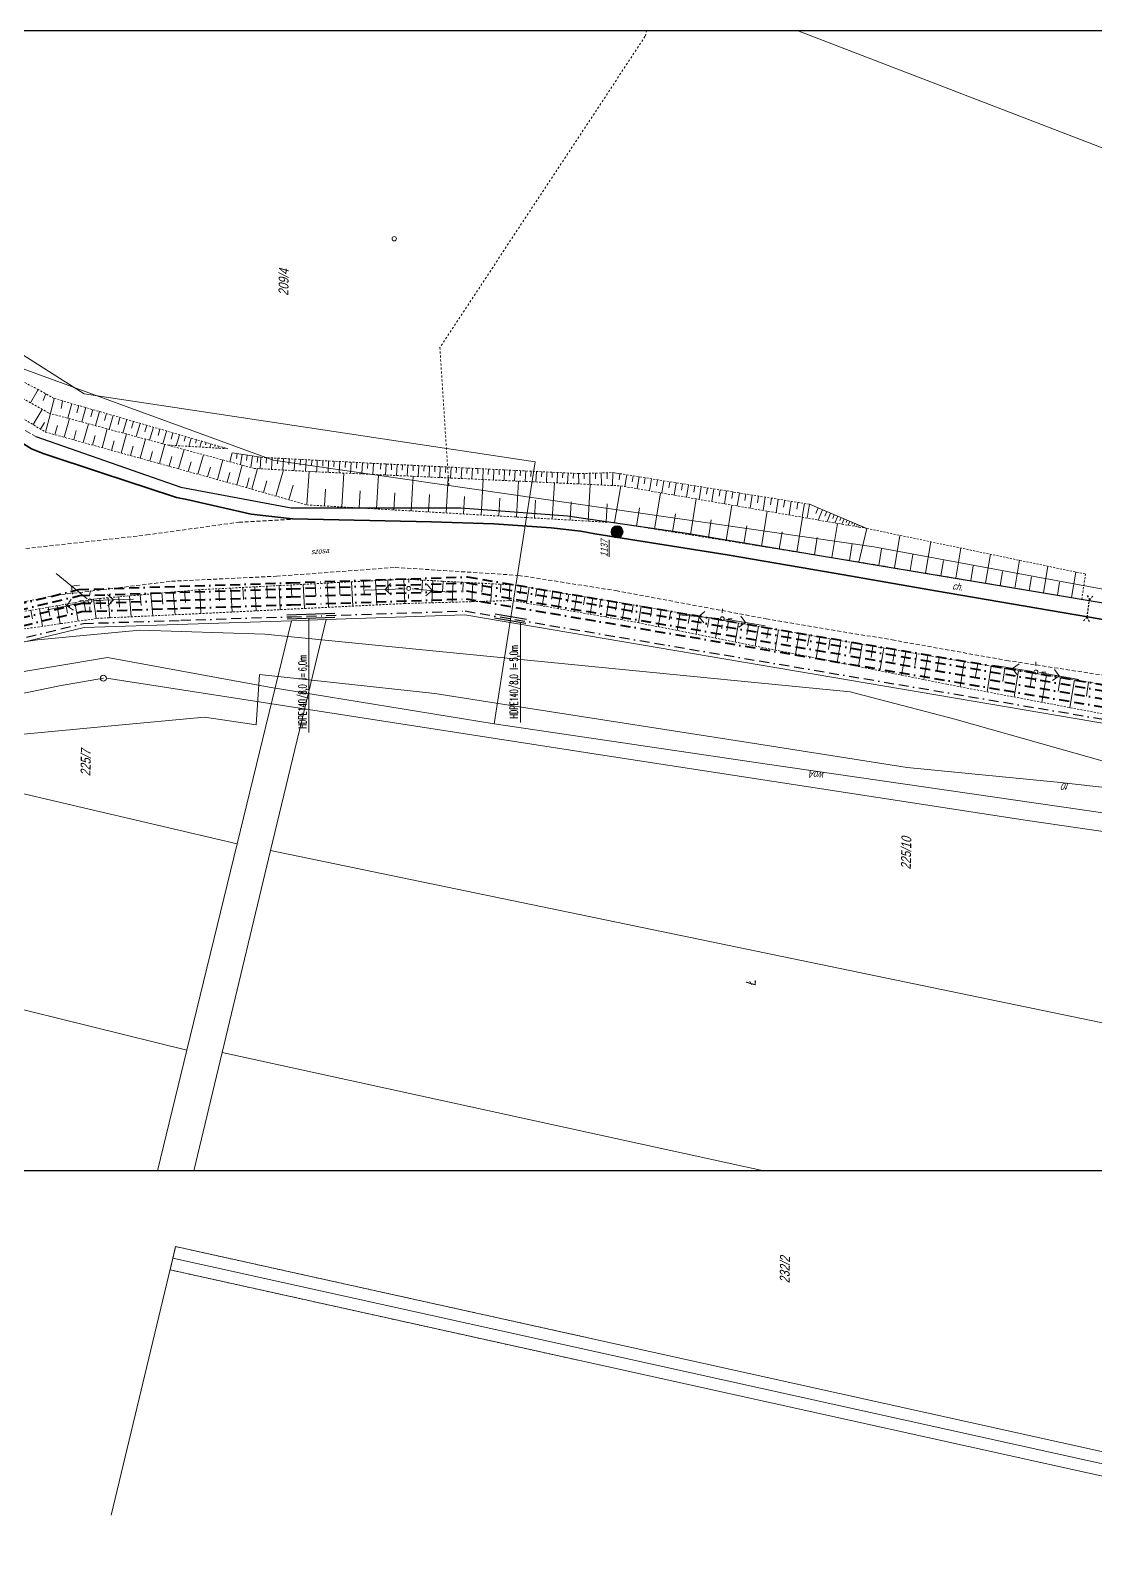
# Model space of a CAD drawing. Header units: millimetres. Extents: x 4848043 to 9699780, y 5827542 to 11659147.
# Drawn here: x 4848184.2 to 4848450.6, y 5829432.4 to 5829812.1 of the extents above; entities that cross this region are included whole.
import ezdxf
from ezdxf.enums import TextEntityAlignment as Align
from ezdxf.lldxf.tags import DXFTag

# ---------------------------------------------------------------- set-up
doc = ezdxf.new("R2010")
doc.units = ezdxf.units.MM
doc.header["$MEASUREMENT"] = 0
for name, pattern in [('0', [0]), ('BORDER', [1.75, 0.5, -0.25, 0.5, -0.25, 0, -0.25]), ('GUZ', [1, 0.5, -0.5]), ('KOC', [2, 1.5, -0.5]), ('KOJ', [0]), ('KOU', [1.5, 1, -0.5]), ('PST', [0.85, 0.5, -0.35]), ('UPW', [0]), ('WSQ', [0.85, 0.5, -0.35])]:
    doc.linetypes.add(name, pattern=pattern)
doc.layers.get('0').update_dxf_attribs({"lineweight": 18})
doc.layers.add('czerwona', color=1, linetype='Continuous')
doc.layers.add('SZOPO_L_0', color=251, linetype='BGS')
for name, color, linetype, lineweight in [('EDZPD_L_0', 251, '0', 18), ('EDZTD_T_0', 7, '0', 25), ('EUZOU_T_0', 251, '0', 18), ('EUZOU_T_2', 7, '0', 18), ('EUZPU_L_4', 251, 'GUZ', 18), ('EUZPU_L_7', 251, '0', 18), ('SDROK_T_1', 251, '0', 18), ('SDRPK_L_0', 7, '0', 35), ('SDRPK_L_1', 7, 'KOU', 18), ('SDRPK_L_2', 251, 'KOC', 18), ('SDRPT_L_0', 7, 'PST', 25), ('SZNPS_T_0', 7, '0', 18), ('TEL kable doziemne proj.', 32, 'BORDER', 30), ('TEL rury', 6, 'Continuous', 30), ('TEL rury opis', 6, 'Continuous', 20), ('TES kable doziemne proj.', 4, 'BORDER', 40), ('UEEPA_T_2', 251, '0', 18), ('UKKPA_T_4', 251, '0', 18), ('UKKPOR_L_0', 36, '0', 18), ('UTTOO_T_0', 7, '0', 18), ('UTTPA_T_2', 34, '0', 18), ('UTTPO_L_0', 34, '0', 18), ('UWWOO_T_0', 251, '0', 18), ('UWWPO_L_0', 162, 'UPW', 18), ('WUKPS_L_1', 251, '0', 18), ('WUKPS_L_2', 251, '0', 18)]:
    doc.layers.add(name, color=color, linetype=linetype, lineweight=lineweight)
doc.layers.add('Kanaliza', color=36, linetype='DASHEDX2', lineweight=18, plot=False)
doc.layers.add('RYS layout', color=7, linetype='Continuous', lineweight=30, plot=False)
doc.styles.add('ROMANS', font='simplex.shx')
doc.styles.get("Standard").update_dxf_attribs({"font": 'txt', "width": 0.8, "oblique": 15})
doc.linetypes.add('BGS', pattern='A,2.5,[133,ltypeshp.shx,S=0.2,R=0,X=0,Y=0],2.5', length=5)
tags = doc.linetypes.add('DASHEDX2', pattern=[38.1, 25.4, -12.7]).pattern_tags.tags
tags[6:7] = [DXFTag(74, 4), DXFTag(75, 0), DXFTag(340, '0'), DXFTag(46, 1.0), DXFTag(50, 0.0), DXFTag(44, 0.0), DXFTag(45, 0.0)]
tags[4:5] = [DXFTag(74, 4), DXFTag(75, 0), DXFTag(340, '0'), DXFTag(46, 1.0), DXFTag(50, 0.0), DXFTag(44, 0.0), DXFTag(45, 0.0)]

# ---------------------------------------------------------------- blocks, each defined once
blk = doc.blocks.new('OSP')
at = {"color": 0}
for radius in [0.75, 0.045]:
    blk.add_circle((0, 0), radius, dxfattribs=at)
blk = doc.blocks.new('SLS')
at = {"color": 0}
blk.add_circle((0, 0), 0.25, dxfattribs=at)
blk.add_circle((0, 0), 0.25, dxfattribs=at)
blk = doc.blocks.new('PNN')
at = {"color": 0}
for p, q in [((0.4395, 0.01539), (5.4395, 0.01539)), ((2.9395, 0.01539), (2.2324, 0.72249)), ((2.9395, 0.01539), (2.2324, -0.69171))]:
    blk.add_line(p, q, dxfattribs=at)
blk = doc.blocks.new('LAT')
at = {"color": 0}
for p, q in [((-1.24191, 0.008155), (-0.74191, 0.008155)), ((0.00809, 0.758155), (0.00809, 1.258155)), ((0.75809, 0.008155), (1.25809, 0.008155)), ((0.00809, -0.741845), (0.00809, -1.241845))]:
    blk.add_line(p, q, dxfattribs=at)
blk = doc.blocks.new('UKK')
at = {"color": 0}
blk.add_circle((0, 0), 0.375, dxfattribs=at)
blk = doc.blocks.new('OB')
at = {"style": 'ROMANS', "width": 0.6}
blk.add_text('l=', height=2, dxfattribs=at).set_placement((9.86, 0.18))
for tag, p in [('OB_TYP', (8.68, 0.18)), ('OB_SW', (11.54, -2.76))]:
    blk.add_attdef(tag, text='', height=2, dxfattribs=at).set_placement(p, align=Align.RIGHT)
blk.add_attdef('OB_DL', (11.91, 0.18), '', height=2, dxfattribs=at)

msp = doc.modelspace()

# ---------------------------------------------------------------- linework, layer by layer
at = {"layer": 'czerwona', "linetype": 'ByBlock', "const_width": 1.41}
msp.add_lwpolyline([(4848330.92, 5829686.01, 1), (4848330.94, 5829687.6, 1)], format="xyb", close=True, dxfattribs=at)
at = {"layer": 'EDZPD_L_0', "linetype": '0'}
for p, q in [((4848375.97, 5829812.13), (4848530.76, 5829752.59)), ((4848244.92, 5829704.68), (4848142.9, 5829741.91)), ((4848395.15, 5829683.06), (4848244.92, 5829704.68)), ((4848532.14, 5829657.75), (4848395.15, 5829683.06)), ((4848102.56, 5829640.02), (4848197.64, 5829662.9)), ((4848197.64, 5829662.9), (4848249.5, 5829664.6)), ((4848249.5, 5829664.6), (4848235.9, 5829608.87)), ((4848244.29, 5829607.14), (4848258.19, 5829664.88)), ((4848249.5, 5829664.6), (4848258.19, 5829664.88)), ((4848258.19, 5829664.88), (4848292.89, 5829666.02)), ((4848292.89, 5829666.02), (4848532.61, 5829625.36)), ((4848235.9, 5829608.87), (4848102.56, 5829640.02)), ((4848235.9, 5829608.87), (4848223.34, 5829557.29)), ((4848232.19, 5829556.71), (4848244.29, 5829607.14)), ((4848244.29, 5829607.14), (4848533.75, 5829547.22)), ((4848223.34, 5829557.29), (4848050.89, 5829599.83)), ((4848223.34, 5829557.29), (4848215.99, 5829527.13)), ((4848225.1, 5829527.13), (4848232.19, 5829556.71)), ((4848367.61, 5829527.13), (4848232.19, 5829556.71)), ((4848204.42, 5829441.01), (4848219.85, 5829505.26)), ((4848219.85, 5829505.26), (4848535.38, 5829435.52))]:
    msp.add_line(p, q, dxfattribs=at)
at = {"layer": 'EUZPU_L_4', "linetype": 'GUZ'}
for p, q in [((4848337.9, 5829810.58), (4848286.61, 5829732.86)), ((4848338.37, 5829812.13), (4848337.9, 5829810.58)), ((4848286.61, 5829732.86), (4848288.85, 5829698.36)), ((4848219.85, 5829505.26), (4848220.54, 5829508.17)), ((4848220.54, 5829508.17), (4848325.03, 5829485.08)), ((4848219.14, 5829502.35), (4848219.85, 5829505.26)), ((4848321.01, 5829479.81), (4848219.14, 5829502.35))]:
    msp.add_line(p, q, dxfattribs=at)
at = {"layer": 'EUZPU_L_7', "linetype": '0'}
for p, q in [((4848220.54, 5829508.17), (4848219.14, 5829502.35)), ((4848452.84, 5829456.83), (4848220.54, 5829508.17)), ((4848219.14, 5829502.35), (4848535.42, 5829432.44))]:
    msp.add_line(p, q, dxfattribs=at)
at = {"layer": 'Kanaliza', "ltscale": 0.1}
for p, q in [((4848203.21, 5829650.25), (4848328.95, 5829630.72)), ((4848328.95, 5829630.72), (4848433.58, 5829614.64)), ((4848433.58, 5829614.64), (4848487.54, 5829606.72))]:
    msp.add_line(p, q, dxfattribs=at)
at = {"layer": 'RYS layout'}
msp.add_lwpolyline([(4848660.89, 5829527.13), (4848050.89, 5829527.13), (4848050.89, 5829812.13), (4848660.89, 5829812.13)], close=True, dxfattribs=at)
at = {"layer": 'SDRPK_L_0', "linetype": 'KOJ'}
for p, q in [((4848184.5, 5829707.58), (4848171.48, 5829715.58)), ((4848184.5, 5829707.58), (4848187.38, 5829706.35)), ((4848187.38, 5829706.35), (4848202.21, 5829701.47)), ((4848202.21, 5829701.47), (4848219.73, 5829695.71)), ((4848219.73, 5829695.71), (4848220.79, 5829695.37)), ((4848220.79, 5829695.37), (4848223.3, 5829694.87)), ((4848223.3, 5829694.87), (4848239.39, 5829691.2)), ((4848239.39, 5829691.2), (4848249.75, 5829690.04)), ((4848249.75, 5829690.04), (4848284.49, 5829689.32)), ((4848284.49, 5829689.32), (4848300.14, 5829688.82)), ((4848300.14, 5829688.82), (4848314.41, 5829687.78)), ((4848314.41, 5829687.78), (4848321.89, 5829686.99)), ((4848321.89, 5829686.99), (4848325.38, 5829686.27)), ((4848325.38, 5829686.27), (4848358.41, 5829681.09)), ((4848358.41, 5829681.09), (4848385.69, 5829676.39)), ((4848385.69, 5829676.39), (4848410.52, 5829672.1)), ((4848410.52, 5829672.1), (4848449.07, 5829665.45)), ((4848449.07, 5829665.45), (4848491.36, 5829658.18))]:
    msp.add_line(p, q, dxfattribs=at)
at = {"layer": 'SDRPK_L_1', "linetype": 'KOU'}
for p, q in [((4848213.26, 5829686.03), (4848236.3, 5829689.2)), ((4848236.3, 5829689.2), (4848251.15, 5829690.01)), ((4848183.05, 5829682.65), (4848213.26, 5829686.03)), ((4848245.72, 5829675.71), (4848275.46, 5829677.91)), ((4848275.46, 5829677.91), (4848306.31, 5829675.92)), ((4848206.24, 5829672.83), (4848219.47, 5829674.45)), ((4848219.47, 5829674.45), (4848245.72, 5829675.71)), ((4848306.31, 5829675.92), (4848330.61, 5829672.11)), ((4848172.38, 5829667.23), (4848190.42, 5829670.91)), ((4848190.42, 5829670.91), (4848206.24, 5829672.83)), ((4848330.61, 5829672.11), (4848368.19, 5829665.06)), ((4848368.19, 5829665.06), (4848399.7, 5829659.79)), ((4848399.7, 5829659.79), (4848428.33, 5829654.66)), ((4848428.33, 5829654.66), (4848452.97, 5829650.9))]:
    msp.add_line(p, q, dxfattribs=at)
at = {"layer": 'SDRPK_L_2', "linetype": 'KOC'}
msp.add_line((4848148.48, 5829732.51), (4848185.57, 5829710.6), dxfattribs=at)
at = {"layer": 'SDRPT_L_0', "linetype": 'PST'}
for p, q in [((4848448.43, 5829670.93), (4848449.05, 5829669.84)), ((4848449.92, 5829670.74), (4848449.05, 5829669.84)), ((4848448.45, 5829665.45), (4848449.05, 5829669.84)), ((4848447.57, 5829664.56), (4848448.45, 5829665.45)), ((4848449.05, 5829664.35), (4848448.45, 5829665.45))]:
    msp.add_line(p, q, dxfattribs=at)
at = {"layer": 'SZOPO_L_0', "linetype": 'BGS'}
for p, q in [((4848185.57, 5829710.6), (4848204.42, 5829704.09)), ((4848204.42, 5829704.09), (4848221.87, 5829698.01)), ((4848221.87, 5829698.01), (4848249.4, 5829692.82)), ((4848249.4, 5829692.82), (4848291.83, 5829692.79)), ((4848291.83, 5829692.79), (4848318.54, 5829690.79)), ((4848318.54, 5829690.79), (4848347.75, 5829686.55)), ((4848347.75, 5829686.55), (4848397.47, 5829678.24)), ((4848397.47, 5829678.24), (4848440.57, 5829671.03)), ((4848440.57, 5829671.03), (4848473.35, 5829665.52))]:
    msp.add_line(p, q, dxfattribs=at)
at = {"layer": 'TEL kable doziemne proj.', "ltscale": 5}
for points in [[(4848221.83, 5829664.69), (4848249.47, 5829665.6), (4848258.15, 5829665.88), (4848292.96, 5829667.02), (4848463.06, 5829638.17), (4848465.69, 5829638.79), (4848473.05, 5829637.38)], [(4848102.13, 5829640.92), (4848197.51, 5829663.9), (4848221.83, 5829664.69)]]:
    msp.add_lwpolyline(points, dxfattribs=at)
at = {"layer": 'TEL rury'}
for p, q in [((4848248.35, 5829666.06), (4848260.35, 5829666.45)), ((4848248.39, 5829665.06), (4848260.38, 5829665.45)), ((4848300.24, 5829665.29), (4848308.13, 5829663.96)), ((4848300.41, 5829666.28), (4848308.3, 5829664.94))]:
    msp.add_line(p, q, dxfattribs=at)
at = {"layer": 'TEL rury opis'}
for p, q in [((4848253.88, 5829636.68), (4848253.88, 5829665.24)), ((4848306.76, 5829639.14), (4848306.76, 5829664.19))]:
    msp.add_line(p, q, dxfattribs=at)
at = {"layer": 'TES kable doziemne proj.', "color": 252, "lineweight": 40, "ltscale": 5}
for points in [[(4848221.55, 5829673.19), (4848249.19, 5829674.09), (4848257.88, 5829674.38), (4848293.54, 5829675.55), (4848462.78, 5829646.84), (4848465.51, 5829647.48), (4848474.64, 5829645.73), (4848490.45, 5829642.74), (4848493.06, 5829641.7), (4848543.21, 5829633.19), (4848718.43, 5829601), (4848734.2, 5829603.84), (4848760.2, 5829601.84), (4848774.43, 5829604.14), (4848806.29, 5829607.25), (4848808.18, 5829592.8)], [(4848087.97, 5829646.31), (4848099.71, 5829649.1), (4848196.36, 5829672.36), (4848221.55, 5829673.19)]]:
    msp.add_lwpolyline(points, dxfattribs=at)
at = {"layer": 'TES kable doziemne proj.', "ltscale": 5}
for points in [[(4848221.6, 5829671.69), (4848249.24, 5829672.59), (4848257.92, 5829672.88), (4848293.44, 5829674.04), (4848462.83, 5829645.31), (4848465.54, 5829645.95), (4848474.36, 5829644.26), (4848490.03, 5829641.29), (4848492.65, 5829640.25), (4848542.95, 5829631.72), (4848718.42, 5829599.48), (4848734.28, 5829602.33), (4848760.27, 5829600.33), (4848774.62, 5829602.65), (4848812.41, 5829606.35), (4848820.76, 5829615.85), (4848842.18, 5829637.15), (4848848.22, 5829643.52), (4848872.53, 5829669.23)], [(4848088.5, 5829644.74), (4848100.07, 5829647.65), (4848196.56, 5829670.87), (4848221.6, 5829671.69)], [(4848221.66, 5829669.69), (4848249.3, 5829670.59), (4848257.99, 5829670.88), (4848293.3, 5829672.04), (4848462.89, 5829643.27), (4848465.59, 5829643.91), (4848473.99, 5829642.29), (4848489.47, 5829639.36), (4848492.11, 5829638.31), (4848542.6, 5829629.75), (4848718.42, 5829597.45), (4848734.38, 5829600.32), (4848760.35, 5829598.31), (4848774.88, 5829600.67), (4848813.4, 5829604.43)], [(4848082.9, 5829635.12), (4848101.22, 5829643.81), (4848197.1, 5829666.89), (4848221.73, 5829667.69)], [(4848086.6, 5829642.2), (4848100.55, 5829645.7), (4848196.83, 5829668.88), (4848221.66, 5829669.69)], [(4848221.73, 5829667.69), (4848249.37, 5829668.59), (4848258.06, 5829668.88), (4848293.16, 5829670.03), (4848462.96, 5829641.23), (4848465.63, 5829641.86), (4848473.61, 5829640.33), (4848488.9, 5829637.43), (4848491.56, 5829636.38), (4848542.26, 5829627.78), (4848718.42, 5829595.41), (4848734.48, 5829598.3), (4848760.43, 5829596.3), (4848775.14, 5829598.68), (4848804.3, 5829601.53), (4848805.82, 5829590.22), (4848803.78, 5829584.87), (4848803.78, 5829584.87)]]:
    msp.add_lwpolyline(points, dxfattribs=at)
at = {"layer": 'UKKPOR_L_0', "linetype": '0'}
for p, q in [((4848147.79, 5829639.33), (4848191.48, 5829648.35)), ((4848191.48, 5829648.35), (4848202.46, 5829650.23))]:
    msp.add_line(p, q, dxfattribs=at)
at = {"layer": 'UTTPO_L_0', "linetype": '0'}
for p, q in [((4848166.63, 5829657.07), (4848186.02, 5829659.79)), ((4848186.02, 5829659.79), (4848211.55, 5829662.27)), ((4848211.55, 5829662.27), (4848242.8, 5829661.22)), ((4848242.8, 5829661.22), (4848273.85, 5829658.16)), ((4848273.85, 5829658.16), (4848313.59, 5829654.27)), ((4848240.68, 5829638.59), (4848241.48, 5829651.12)), ((4848241.48, 5829651.12), (4848285.34, 5829646.39)), ((4848313.59, 5829654.27), (4848362.81, 5829649.43)), ((4848362.81, 5829649.43), (4848389.21, 5829646.84)), ((4848285.34, 5829646.39), (4848309.68, 5829642.58)), ((4848389.21, 5829646.84), (4848415.37, 5829639.95)), ((4848204.52, 5829638.29), (4848227.75, 5829640.46)), ((4848227.75, 5829640.46), (4848240.68, 5829638.59)), ((4848309.68, 5829642.58), (4848362.12, 5829634.38)), ((4848415.37, 5829639.95), (4848441.3, 5829632.65)), ((4848178.12, 5829635.85), (4848204.52, 5829638.29)), ((4848362.12, 5829634.38), (4848403.47, 5829627.92)), ((4848441.3, 5829632.65), (4848457.84, 5829627.99)), ((4848403.47, 5829627.92), (4848441.77, 5829624.18)), ((4848441.77, 5829624.18), (4848487.82, 5829618.83))]:
    msp.add_line(p, q, dxfattribs=at)
at = {"layer": 'UWWPO_L_0', "linetype": 'UPW'}
for p, q in [((4848144.14, 5829755.27), (4848197.68, 5829721.27)), ((4848197.68, 5829721.27), (4848310.4, 5829704.26)), ((4848310.4, 5829704.26), (4848300.17, 5829638.85)), ((4848203.51, 5829655.36), (4848098.16, 5829637.93)), ((4848243.96, 5829648.01), (4848203.51, 5829655.36)), ((4848300.17, 5829638.85), (4848243.96, 5829648.01)), ((4848300.17, 5829638.85), (4848368.44, 5829628.77)), ((4848368.44, 5829628.77), (4848482.36, 5829612.19))]:
    msp.add_line(p, q, dxfattribs=at)
at = {"layer": 'WUKPS_L_1', "linetype": '0'}
for p, q in [((4848186.12, 5829722.36), (4848184.24, 5829719.07)), ((4848188.1, 5829721.28), (4848187.43, 5829719.65)), ((4848190.14, 5829720.16), (4848189.24, 5829716.38)), ((4848192.21, 5829719.57), (4848191.94, 5829717.67)), ((4848184.87, 5829713.62), (4848187.17, 5829717.42)), ((4848187.97, 5829711.74), (4848189.24, 5829716.38)), ((4848194.62, 5829718.86), (4848193.56, 5829715.2)), ((4848196.35, 5829718.35), (4848195.82, 5829716.54)), ((4848198.08, 5829717.86), (4848197.04, 5829714.26)), ((4848199.81, 5829717.35), (4848199.3, 5829715.58)), ((4848201.53, 5829716.86), (4848200.5, 5829713.34)), ((4848203.24, 5829716.37), (4848202.73, 5829714.62)), ((4848204.93, 5829715.86), (4848203.93, 5829712.42)), ((4848186.73, 5829712.5), (4848187.74, 5829714.17)), ((4848190.32, 5829711.1), (4848190.96, 5829713.41)), ((4848192.67, 5829710.46), (4848193.97, 5829715.1)), ((4848195.04, 5829709.8), (4848195.68, 5829712.12)), ((4848197.41, 5829709.13), (4848198.71, 5829713.83)), ((4848202.14, 5829707.83), (4848203.45, 5829712.55)), ((4848206.62, 5829715.37), (4848206.13, 5829713.66)), ((4848208.31, 5829714.88), (4848207.33, 5829711.5)), ((4848209.98, 5829714.41), (4848209.49, 5829712.72)), ((4848211.66, 5829713.92), (4848210.7, 5829710.6)), ((4848213.31, 5829713.43), (4848212.84, 5829711.8)), ((4848214.96, 5829712.96), (4848214.02, 5829709.7)), ((4848216.61, 5829712.47), (4848216.14, 5829710.86)), ((4848218.24, 5829712), (4848217.33, 5829708.82)), ((4848199.78, 5829708.49), (4848200.42, 5829710.84)), ((4848204.53, 5829707.17), (4848205.18, 5829709.53)), ((4848206.9, 5829706.5), (4848208.23, 5829711.26)), ((4848209.29, 5829705.86), (4848209.95, 5829708.23)), ((4848211.68, 5829705.2), (4848213.01, 5829709.97)), ((4848216.48, 5829703.87), (4848217.82, 5829708.69)), ((4848219.87, 5829711.53), (4848219.43, 5829710)), ((4848221.47, 5829711.06), (4848220.68, 5829708.34)), ((4848222.98, 5829710.64), (4848222.64, 5829709.44)), ((4848224.41, 5829710.21), (4848223.81, 5829708.16)), ((4848225.74, 5829709.83), (4848225.49, 5829708.95)), ((4848227.02, 5829709.46), (4848226.59, 5829707.99)), ((4848228.21, 5829709.1), (4848228.04, 5829708.51)), ((4848229.35, 5829708.78), (4848229.07, 5829707.83)), ((4848230.4, 5829708.48), (4848230.31, 5829708.13)), ((4848231.42, 5829708.19), (4848231.27, 5829707.71)), ((4848214.09, 5829704.53), (4848214.75, 5829706.92)), ((4848218.89, 5829703.21), (4848219.55, 5829705.62)), ((4848221.29, 5829702.53), (4848222.64, 5829707.38)), ((4848223.7, 5829701.86), (4848224.39, 5829704.29)), ((4848226.11, 5829701.2), (4848227.48, 5829706.08)), ((4848230.97, 5829699.85), (4848232.32, 5829704.77)), ((4848232.37, 5829707.91), (4848232.33, 5829707.77)), ((4848233.27, 5829707.65), (4848233.25, 5829707.57)), ((4848235.92, 5829706.39), (4848235.72, 5829705.17)), ((4848237.18, 5829706.18), (4848236.78, 5829703.65)), ((4848238.46, 5829705.98), (4848238.25, 5829704.66)), ((4848239.77, 5829705.76), (4848239.32, 5829702.88)), ((4848241.11, 5829705.55), (4848240.89, 5829704.14)), ((4848241.81, 5829705.44), (4848241.66, 5829702.58)), ((4848243.23, 5829705.35), (4848243.14, 5829703.94)), ((4848244.65, 5829705.29), (4848244.5, 5829702.43)), ((4848246.07, 5829705.2), (4848246, 5829703.78)), ((4848247.48, 5829705.14), (4848247.33, 5829702.28)), ((4848248.9, 5829705.05), (4848248.82, 5829703.63)), ((4848250.32, 5829704.99), (4848250.17, 5829702.15)), ((4848251.72, 5829704.9), (4848251.66, 5829703.48)), ((4848253.14, 5829704.84), (4848252.99, 5829702)), ((4848254.56, 5829704.75), (4848254.47, 5829703.33)), ((4848255.96, 5829704.69), (4848255.81, 5829701.85)), ((4848257.38, 5829704.6), (4848257.31, 5829703.2)), ((4848258.79, 5829704.52), (4848258.64, 5829701.72)), ((4848260.19, 5829704.45), (4848260.13, 5829703.05)), ((4848261.59, 5829704.37), (4848261.44, 5829701.57)), ((4848263.01, 5829704.3), (4848262.93, 5829702.9)), ((4848228.54, 5829700.54), (4848229.22, 5829702.98)), ((4848233.4, 5829699.19), (4848234.08, 5829701.66)), ((4848235.82, 5829698.53), (4848237.19, 5829703.46)), ((4848239.57, 5829697.48), (4848241.04, 5829702.61)), ((4848245.6, 5829695.75), (4848247.47, 5829702.26)), ((4848253.3, 5829693.53), (4848253.89, 5829701.9)), ((4848255.41, 5829701.82), (4848253.89, 5829701.9)), ((4848262.07, 5829693.02), (4848262.56, 5829701.49)), ((4848264.41, 5829704.22), (4848264.26, 5829701.42)), ((4848265.81, 5829704.15), (4848265.74, 5829702.75)), ((4848267.23, 5829704.07), (4848267.08, 5829701.29)), ((4848268.63, 5829704), (4848268.54, 5829702.6)), ((4848269.47, 5829703.95), (4848270.05, 5829703.92)), ((4848270.05, 5829703.92), (4848269.84, 5829701.14)), ((4848270.72, 5829692.52), (4848271.22, 5829701.09)), ((4848271.82, 5829703.82), (4848271.74, 5829702.45)), ((4848273.18, 5829703.76), (4848273.03, 5829701)), ((4848274.54, 5829703.7), (4848274.48, 5829702.32)), ((4848275.9, 5829703.63), (4848275.75, 5829700.87)), ((4848277.26, 5829703.57), (4848277.2, 5829702.19)), ((4848278.62, 5829703.5), (4848278.47, 5829700.74)), ((4848279.42, 5829692.03), (4848279.91, 5829700.68)), ((4848279.96, 5829703.42), (4848279.89, 5829702.06)), ((4848281.32, 5829703.35), (4848281.19, 5829700.64)), ((4848282.68, 5829703.29), (4848282.61, 5829701.93)), ((4848284.02, 5829703.23), (4848283.89, 5829700.51)), ((4848285.37, 5829703.16), (4848285.31, 5829701.8)), ((4848286.71, 5829703.1), (4848286.59, 5829700.38)), ((4848288.07, 5829703.01), (4848288.01, 5829701.67)), ((4848289.41, 5829702.95), (4848289.28, 5829700.25)), ((4848290.75, 5829702.89), (4848290.69, 5829701.55)), ((4848292.11, 5829702.82), (4848291.96, 5829700.12)), ((4848293.45, 5829702.76), (4848293.37, 5829701.42)), ((4848294.79, 5829702.69), (4848294.64, 5829700.02)), ((4848296.13, 5829702.61), (4848296.06, 5829701.29)), ((4848297.47, 5829702.55), (4848297.32, 5829699.89)), ((4848298.78, 5829702.48), (4848298.72, 5829701.16)), ((4848300.12, 5829702.42), (4848300, 5829699.76)), ((4848301.46, 5829702.35), (4848301.4, 5829701.04)), ((4848302.8, 5829702.29), (4848302.65, 5829699.63)), ((4848304.12, 5829702.23), (4848304.06, 5829700.91)), ((4848305.46, 5829702.16), (4848305.31, 5829699.53)), ((4848306.78, 5829702.08), (4848306.72, 5829700.78)), ((4848308.12, 5829702.02), (4848307.97, 5829699.4)), ((4848309.44, 5829701.95), (4848309.37, 5829700.65)), ((4848310.76, 5829701.89), (4848310.63, 5829699.27)), ((4848312.08, 5829701.83), (4848312.01, 5829700.53)), ((4848313.39, 5829701.76), (4848313.27, 5829699.14)), ((4848314.71, 5829701.7), (4848314.65, 5829700.4)), ((4848316.03, 5829701.63), (4848315.91, 5829699.04)), ((4848317.35, 5829701.55), (4848317.29, 5829700.27)), ((4848318.67, 5829701.49), (4848318.54, 5829698.91)), ((4848319.99, 5829701.42), (4848319.93, 5829700.14)), ((4848321.31, 5829701.36), (4848321.38, 5829698.78)), ((4848322.67, 5829701.4), (4848322.71, 5829700.06)), ((4848324.07, 5829701.43), (4848324.14, 5829698.65)), ((4848325.49, 5829701.49), (4848325.53, 5829700.02)), ((4848326.93, 5829701.52), (4848327.02, 5829698.52)), ((4848328.41, 5829701.57), (4848328.45, 5829700.01)), ((4848329.89, 5829701.61), (4848329.74, 5829698.39)), ((4848331.61, 5829701.34), (4848331.42, 5829699.8)), ((4848333.36, 5829701.04), (4848332.89, 5829698.11)), ((4848334.9, 5829700.8), (4848334.65, 5829699.32)), ((4848336.42, 5829700.55), (4848335.94, 5829697.6)), ((4848238.25, 5829697.84), (4848238.94, 5829700.33)), ((4848242.49, 5829696.65), (4848243.32, 5829699.53)), ((4848248.88, 5829694.81), (4848249.92, 5829698.43)), ((4848257.77, 5829693.27), (4848258.01, 5829697.47)), ((4848266.39, 5829692.78), (4848266.64, 5829697.04)), ((4848288.17, 5829691.53), (4848288.66, 5829700.28)), ((4848296.96, 5829691.01), (4848297.46, 5829699.89)), ((4848305.81, 5829690.5), (4848306.31, 5829699.47)), ((4848314.7, 5829690), (4848315.23, 5829699.07)), ((4848323.66, 5829689.48), (4848324.18, 5829698.65)), ((4848330.29, 5829689.1), (4848331.88, 5829698.29)), ((4848330.29, 5829689.1), (4848331.88, 5829698.29)), ((4848337.95, 5829700.3), (4848337.71, 5829698.81)), ((4848339.49, 5829700.06), (4848339.01, 5829697.06)), ((4848341.02, 5829699.81), (4848340.8, 5829698.31)), ((4848342.58, 5829699.56), (4848342.09, 5829696.53)), ((4848344.14, 5829699.31), (4848343.89, 5829697.78)), ((4848345.69, 5829699.06), (4848345.2, 5829695.99)), ((4848347.25, 5829698.82), (4848347, 5829697.26)), ((4848348.8, 5829698.55), (4848348.31, 5829695.46)), ((4848350.38, 5829698.3), (4848350.13, 5829696.75)), ((4848351.95, 5829698.05), (4848351.44, 5829694.9)), ((4848353.53, 5829697.8), (4848353.28, 5829696.21)), ((4848355.11, 5829697.54), (4848354.61, 5829694.36)), ((4848356.7, 5829697.29), (4848356.43, 5829695.69)), ((4848358.3, 5829697.02), (4848357.78, 5829693.81)), ((4848359.89, 5829696.77), (4848359.62, 5829695.16)), ((4848275.06, 5829692.28), (4848275.32, 5829696.58)), ((4848283.77, 5829691.77), (4848284.03, 5829696.12)), ((4848292.54, 5829691.27), (4848292.8, 5829695.67)), ((4848301.38, 5829690.75), (4848301.64, 5829695.21)), ((4848310.25, 5829690.26), (4848310.51, 5829694.75)), ((4848319.18, 5829689.74), (4848319.44, 5829694.29)), ((4848328.15, 5829689.22), (4848328.42, 5829693.83)), ((4848340.3, 5829687.48), (4848341.77, 5829696.57)), ((4848349.28, 5829686.04), (4848350.72, 5829695.03)), ((4848358.2, 5829684.6), (4848359.63, 5829693.49)), ((4848361.49, 5829696.52), (4848360.97, 5829693.25)), ((4848363.1, 5829696.25), (4848362.83, 5829694.62)), ((4848364.7, 5829695.98), (4848364.18, 5829692.71)), ((4848366.32, 5829695.74), (4848366.05, 5829694.08)), ((4848367.95, 5829695.47), (4848367.41, 5829692.14)), ((4848369.57, 5829695.22), (4848369.3, 5829693.54)), ((4848371.2, 5829694.95), (4848370.66, 5829691.58)), ((4848372.84, 5829694.68), (4848372.57, 5829692.98)), ((4848374.47, 5829694.43), (4848373.91, 5829691.02)), ((4848376.11, 5829694.16), (4848375.84, 5829692.45)), ((4848377.76, 5829693.89), (4848377.2, 5829690.44)), ((4848379.06, 5829693.69), (4848378.48, 5829690.24)), ((4848379.06, 5829693.69), (4848378.48, 5829690.24)), ((4848335.8, 5829688.2), (4848336.54, 5829692.79)), ((4848344.79, 5829686.76), (4848345.53, 5829691.29)), ((4848353.75, 5829685.32), (4848354.47, 5829689.79)), ((4848367.07, 5829683.16), (4848368.49, 5829691.96)), ((4848375.89, 5829681.74), (4848377.28, 5829690.44)), ((4848378.48, 5829690.24), (4848378.48, 5829690.24)), ((4848381.17, 5829692.79), (4848380.58, 5829691.38)), ((4848382.28, 5829692.33), (4848381.19, 5829689.75)), ((4848383.33, 5829691.89), (4848382.83, 5829690.72)), ((4848384.3, 5829691.47), (4848383.42, 5829689.37)), ((4848385.24, 5829691.08), (4848384.84, 5829690.14)), ((4848386.11, 5829690.7), (4848385.4, 5829689.03)), ((4848386.94, 5829690.37), (4848386.61, 5829689.61)), ((4848387.72, 5829690.03), (4848387.15, 5829688.72)), ((4848388.43, 5829689.72), (4848388.2, 5829689.16)), ((4848389.13, 5829689.43), (4848388.71, 5829688.46)), ((4848389.78, 5829689.16), (4848389.59, 5829688.74)), ((4848362.64, 5829683.88), (4848363.34, 5829688.31)), ((4848371.48, 5829682.46), (4848372.18, 5829686.83)), ((4848380.28, 5829681.04), (4848380.97, 5829685.35)), ((4848384.64, 5829680.35), (4848386.02, 5829688.92)), ((4848390.38, 5829688.91), (4848390.1, 5829688.21)), ((4848390.95, 5829688.66), (4848390.85, 5829688.38)), ((4848391.51, 5829688.43), (4848391.32, 5829688.01)), ((4848391.4, 5829679.25), (4848393.36, 5829687.65)), ((4848392.03, 5829688.22), (4848391.94, 5829688.06)), ((4848392.5, 5829688.01), (4848392.42, 5829687.81)), ((4848392.96, 5829687.82), (4848392.94, 5829687.78)), ((4848400.28, 5829677.77), (4848401.65, 5829685.92)), ((4848389.01, 5829679.63), (4848389.69, 5829683.9)), ((4848396.35, 5829678.42), (4848397.05, 5829682.59)), ((4848408.04, 5829676.47), (4848409.34, 5829684.33)), ((4848415.62, 5829675.19), (4848416.89, 5829682.75)), ((4848404.17, 5829677.12), (4848404.84, 5829681.11)), ((4848411.85, 5829675.82), (4848412.5, 5829679.67)), ((4848419.37, 5829674.57), (4848419.97, 5829678.28)), ((4848423.06, 5829673.94), (4848424.29, 5829681.2)), ((4848430.35, 5829672.73), (4848431.52, 5829679.69)), ((4848437.51, 5829671.52), (4848438.63, 5829678.22)), ((4848258.45, 5829674), (4848258.76, 5829667.95)), ((4848261.47, 5829674.14), (4848261.62, 5829671.12)), ((4848264.5, 5829674.31), (4848264.81, 5829668.24)), ((4848267.52, 5829674.46), (4848267.67, 5829671.43)), ((4848270.54, 5829674.62), (4848270.85, 5829668.56)), ((4848273.57, 5829674.77), (4848273.71, 5829671.73)), ((4848277.59, 5829674.98), (4848277.86, 5829668.89)), ((4848277.59, 5829674.98), (4848277.86, 5829668.89)), ((4848282.23, 5829674.73), (4848282.08, 5829671.88)), ((4848284.85, 5829674.61), (4848284.57, 5829669.07)), ((4848287.42, 5829674.46), (4848287.3, 5829671.8)), ((4848289.96, 5829674.34), (4848289.69, 5829669.22)), ((4848292.44, 5829674.21), (4848292.32, 5829671.75)), ((4848294.86, 5829674.07), (4848294.61, 5829669.35)), ((4848297.26, 5829673.95), (4848297.14, 5829671.69)), ((4848426.73, 5829673.33), (4848427.33, 5829676.88)), ((4848433.94, 5829672.13), (4848434.53, 5829675.54)), ((4848441.02, 5829670.94), (4848441.58, 5829674.21)), ((4848444.51, 5829670.36), (4848445.59, 5829676.76)), ((4848200.79, 5829670.09), (4848199.97, 5829669.94)), ((4848200.79, 5829670.09), (4848201.61, 5829670.15)), ((4848201.61, 5829670.15), (4848201.85, 5829667.53)), ((4848203.66, 5829670.34), (4848204.11, 5829665.33)), ((4848206.3, 5829670.57), (4848206.51, 5829668)), ((4848208.97, 5829670.8), (4848209.43, 5829665.57)), ((4848211.65, 5829671.03), (4848211.88, 5829668.37)), ((4848214.37, 5829671.28), (4848214.86, 5829665.81)), ((4848217.12, 5829671.52), (4848217.37, 5829668.73)), ((4848219.9, 5829671.77), (4848220.4, 5829666.08)), ((4848222.71, 5829672.02), (4848222.98, 5829669.11)), ((4848226.56, 5829672.35), (4848226.85, 5829666.38)), ((4848226.56, 5829672.35), (4848226.85, 5829666.38)), ((4848231.34, 5829672.6), (4848231.51, 5829669.6)), ((4848234.36, 5829672.75), (4848234.66, 5829666.76)), ((4848237.37, 5829672.91), (4848237.51, 5829669.91)), ((4848240.37, 5829673.06), (4848240.68, 5829667.05)), ((4848243.37, 5829673.21), (4848243.54, 5829670.2)), ((4848246.4, 5829673.37), (4848246.69, 5829667.35)), ((4848249.4, 5829673.52), (4848249.57, 5829670.52)), ((4848252.42, 5829673.69), (4848252.74, 5829667.66)), ((4848255.43, 5829673.83), (4848255.59, 5829670.81)), ((4848299.57, 5829673.82), (4848299.36, 5829669.49)), ((4848301.87, 5829673.72), (4848301.75, 5829671.62)), ((4848304.11, 5829673.6), (4848303.92, 5829669.61)), ((4848306.92, 5829673.23), (4848306.59, 5829671.3)), ((4848308.9, 5829672.92), (4848308.25, 5829668.99)), ((4848310.87, 5829672.58), (4848310.56, 5829670.61)), ((4848312.87, 5829672.25), (4848312.2, 5829668.3)), ((4848314.84, 5829671.91), (4848314.53, 5829669.94)), ((4848316.84, 5829671.58), (4848316.19, 5829667.61)), ((4848318.83, 5829671.24), (4848318.49, 5829669.25)), ((4848320.84, 5829670.9), (4848320.17, 5829666.92)), ((4848322.84, 5829670.57), (4848322.5, 5829668.55)), ((4848324.85, 5829670.23), (4848324.16, 5829666.2)), ((4848184.34, 5829667.22), (4848184.72, 5829665.05)), ((4848186.5, 5829667.6), (4848187.27, 5829663.21)), ((4848188.67, 5829667.96), (4848189.07, 5829665.73)), ((4848190.88, 5829668.36), (4848191.66, 5829663.83)), ((4848193.09, 5829668.74), (4848193.48, 5829666.44)), ((4848195.31, 5829669.12), (4848196.13, 5829664.47)), ((4848197.56, 5829669.52), (4848197.96, 5829667.16)), ((4848199.97, 5829669.94), (4848200.64, 5829665.11)), ((4848326.85, 5829669.9), (4848326.51, 5829667.88)), ((4848328.86, 5829669.56), (4848328.19, 5829665.51)), ((4848330.88, 5829669.22), (4848330.54, 5829667.19)), ((4848332.91, 5829668.89), (4848332.22, 5829664.8)), ((4848334.92, 5829668.53), (4848334.59, 5829666.5)), ((4848336.96, 5829668.2), (4848336.27, 5829664.09)), ((4848339.61, 5829667.75), (4848339.25, 5829665.65)), ((4848341.96, 5829667.35), (4848341.23, 5829663.1)), ((4848344.32, 5829666.92), (4848343.96, 5829664.79)), ((4848346.69, 5829666.52), (4848345.93, 5829662.15)), ((4848201.28, 5829665.2), (4848200.64, 5829665.11)), ((4848349.08, 5829666.12), (4848348.7, 5829663.91)), ((4848351.48, 5829665.7), (4848350.72, 5829661.21)), ((4848353.91, 5829665.29), (4848353.51, 5829663)), ((4848356.34, 5829664.87), (4848355.54, 5829660.24)), ((4848358.8, 5829664.45), (4848358.39, 5829662.09)), ((4848361.27, 5829664.02), (4848360.44, 5829659.27)), ((4848363.74, 5829663.6), (4848363.34, 5829661.18)), ((4848366.25, 5829663.15), (4848365.41, 5829658.29)), ((4848368.77, 5829662.73), (4848368.34, 5829660.25)), ((4848371.3, 5829662.3), (4848370.45, 5829657.28)), ((4848373.85, 5829661.86), (4848373.43, 5829659.3)), ((4848376.42, 5829661.41), (4848375.55, 5829656.26)), ((4848379.02, 5829660.96), (4848378.57, 5829658.35)), ((4848381.63, 5829660.52), (4848380.71, 5829655.23)), ((4848384.24, 5829660.07), (4848383.77, 5829657.4)), ((4848386.87, 5829659.62), (4848385.96, 5829654.18)), ((4848389.55, 5829659.16), (4848389.08, 5829656.4)), ((4848392.22, 5829658.69), (4848391.26, 5829653.12)), ((4848394.91, 5829658.24), (4848394.42, 5829655.41)), ((4848397.62, 5829657.77), (4848396.64, 5829652.05)), ((4848400.35, 5829657.3), (4848399.84, 5829654.41)), ((4848403.09, 5829656.83), (4848402.08, 5829650.97)), ((4848405.86, 5829656.34), (4848405.35, 5829653.39)), ((4848408.65, 5829655.87), (4848407.6, 5829649.87)), ((4848411.44, 5829655.38), (4848410.93, 5829652.35)), ((4848417.72, 5829654.33), (4848416.71, 5829648.09)), ((4848421.1, 5829653.79), (4848420.58, 5829650.62)), ((4848424.49, 5829653.23), (4848423.43, 5829646.81)), ((4848427.9, 5829652.67), (4848427.38, 5829649.42)), ((4848431.33, 5829652.11), (4848430.25, 5829645.51)), ((4848434.8, 5829651.55), (4848434.24, 5829648.22)), ((4848438.27, 5829650.98), (4848437.17, 5829644.2)), ((4848441.78, 5829650.42), (4848441.22, 5829646.97)), ((4848445.29, 5829649.84), (4848444.16, 5829642.88)), ((4848448.84, 5829649.26), (4848448.28, 5829645.73))]:
    msp.add_line(p, q, dxfattribs=at)
at = {"layer": 'WUKPS_L_2', "linetype": 'WSQ'}
for p, q in [((4848159.74, 5829736.81), (4848186.12, 5829722.36)), ((4848171.96, 5829725.93), (4848188.86, 5829716.47)), ((4848169.77, 5829722.75), (4848187.97, 5829711.74)), ((4848187.9, 5829721.38), (4848186.12, 5829722.36)), ((4848190.14, 5829720.16), (4848187.9, 5829721.38)), ((4848190.14, 5829720.16), (4848233.57, 5829707.57)), ((4848188.86, 5829716.47), (4848240.2, 5829702.65)), ((4848187.97, 5829711.74), (4848239.57, 5829697.48)), ((4848233.57, 5829707.57), (4848218.58, 5829708.48)), ((4848241.81, 5829705.44), (4848269.47, 5829703.95)), ((4848240.2, 5829702.65), (4848253.89, 5829701.9)), ((4848255.41, 5829701.82), (4848331.88, 5829698.29)), ((4848321.37, 5829701.36), (4848270.05, 5829703.92)), ((4848321.31, 5829701.36), (4848329.89, 5829701.61)), ((4848379.06, 5829693.69), (4848331.61, 5829701.34)), ((4848239.57, 5829697.48), (4848253.3, 5829693.53)), ((4848331.88, 5829698.29), (4848393.36, 5829687.65)), ((4848253.3, 5829693.53), (4848330.29, 5829689.1)), ((4848330.29, 5829689.1), (4848391.4, 5829679.25)), ((4848393.36, 5829687.65), (4848448.04, 5829676.25)), ((4848391.4, 5829679.25), (4848447.13, 5829669.93)), ((4848277.59, 5829674.98), (4848226.56, 5829672.35)), ((4848305.11, 5829673.54), (4848277.59, 5829674.98)), ((4848447.13, 5829669.93), (4848448.04, 5829676.25)), ((4848226.56, 5829672.35), (4848201.61, 5829670.15)), ((4848336.96, 5829668.2), (4848305.11, 5829673.54)), ((4848162.77, 5829663.44), (4848199.97, 5829669.94)), ((4848226.85, 5829666.38), (4848201.28, 5829665.2)), ((4848277.86, 5829668.89), (4848226.85, 5829666.38)), ((4848304.62, 5829669.63), (4848277.86, 5829668.89)), ((4848336.41, 5829664.06), (4848304.62, 5829669.63)), ((4848414.27, 5829654.91), (4848336.96, 5829668.2)), ((4848163.24, 5829659.78), (4848200.64, 5829665.11)), ((4848413.38, 5829648.71), (4848336.41, 5829664.06)), ((4848489.41, 5829642.63), (4848414.27, 5829654.91)), ((4848488.22, 5829634.51), (4848413.38, 5829648.71))]:
    msp.add_line(p, q, dxfattribs=at)
at = {"layer": 'WUKPS_L_2', "linetype": '0'}
for p, q in [((4848234.69, 5829706.57), (4848234.11, 5829704.3)), ((4848234.69, 5829706.57), (4848241.81, 5829705.44)), ((4848329.89, 5829701.61), (4848331.61, 5829701.34)), ((4848379.06, 5829693.69), (4848393.36, 5829687.65))]:
    msp.add_line(p, q, dxfattribs=at)

# ---------------------------------------------------------------- block references
at = {"layer": 'SZNPS_T_0', "xscale": 2, "yscale": 2, "zscale": 2, "rotation": 88.97723720235952}
msp.add_blockref('OSP', (4848330.93, 5829686.81), dxfattribs=at)
at = {"layer": 'TEL rury opis'}
for p, rotation, values in [((4848253.43, 5829640.03), 89.99999996762918, {'OB_TYP': 'HDPE140/8,0', 'OB_DL': '6,0m'}), ((4848306.31, 5829642.5), 89.99999996762917, {'OB_TYP': 'HDPE140/8,0', 'OB_DL': '5,0m'})]:
    msp.add_blockref('OB', p, dxfattribs=dict(at, rotation=rotation)).add_auto_attribs(values)
at = {"layer": 'UEEPA_T_2'}
for name, p, xscale, yscale, zscale, rotation in [('PNN', (4848199.1, 5829669.54), 1.999999999436478, 1.999999999436478, 1.999999999436478, 140.7372372066114), ('PNN', (4848278.81, 5829672.65), 1.999999999678786, 1.999999999678786, 1.999999999678786, 182.2372371979107), ('LAT', (4848278.81, 5829672.65), 2, 2, 2, 88.97723720235952), ('PNN', (4848278.81, 5829672.65), 2.000000000013729, 2.000000000013729, 2.000000000013729, 354.4672371955259), ('PNN', (4848199.1, 5829669.54), 2.000000000383746, 2.000000000383746, 2.000000000383746, 191.8372371969547), ('LAT', (4848199.1, 5829669.54), 2, 2, 2, 88.97723720235952), ('PNN', (4848199.1, 5829669.54), 1.999999999678786, 1.999999999678786, 1.999999999678786, 2.237237197910649), ('SLS', (4848278.81, 5829672.65), 2, 2, 2, 88.97723720235952), ('SLS', (4848199.1, 5829669.54), 2, 2, 2, 88.97723720235952), ('PNN', (4848357.21, 5829665.07), 2.000000000013729, 2.000000000013729, 2.000000000013729, 174.4672371955259), ('LAT', (4848357.21, 5829665.07), 2, 2, 2, 88.97723720235952), ('PNN', (4848357.21, 5829665.07), 2.000000000389319, 2.000000000389319, 2.000000000389319, 350.3872371914708), ('SLS', (4848357.21, 5829665.07), 2, 2, 2, 88.97723720235952), ('PNN', (4848435.64, 5829651.77), 1.99999999968027, 1.99999999968027, 1.99999999968027, 170.8872371891557), ('LAT', (4848435.64, 5829651.77), 2, 2, 2, 88.97723720235952), ('SLS', (4848435.64, 5829651.77), 2, 2, 2, 88.97723720235952), ('PNN', (4848435.64, 5829651.77), 2.000000000369366, 2.000000000369366, 2.000000000369366, 350.0172372165739)]:
    msp.add_blockref(name, p, dxfattribs=dict(at, xscale=xscale, yscale=yscale, zscale=zscale, rotation=rotation))
at = {"layer": 'UKKPA_T_4', "xscale": 2, "yscale": 2, "zscale": 2, "rotation": 88.97723720235952}
msp.add_blockref('UKK', (4848202.46, 5829650.23), dxfattribs=at)
at = {"layer": 'UTTPA_T_2', "xscale": 2.2, "yscale": 2.2, "zscale": 2, "rotation": 88.97723720235952}
msp.add_blockref('SLS', (4848275.19, 5829760.05), dxfattribs=at)

# ---------------------------------------------------------------- texts
at = {"layer": 'EDZTD_T_0', "char_height": 2.48, "attachment_point": 5, "rotation": 88.9772, "line_spacing_factor": 0.82}
for s, insert in [('209/4', (4848247.55, 5829749.16)), ('225/7', (4848198.06, 5829629.07)), ('225/10', (4848403.21, 5829606.46)), ('232/2', (4848372.88, 5829502.37))]:
    msp.add_mtext(s, dxfattribs=dict(at, insert=insert))
at = {"layer": 'EUZOU_T_0', "insert": (4848364.36, 5829573.99), "char_height": 2.5, "attachment_point": 5, "rotation": 88.9772, "line_spacing_factor": 0.82}
msp.add_mtext('Ł', dxfattribs=at)
at = {"layer": 'EUZOU_T_2', "insert": (4848256.68, 5829681.35), "char_height": 1.3, "attachment_point": 8, "rotation": 4.2673, "line_spacing_factor": 0.82}
msp.add_mtext('szosa', dxfattribs=at)
at = {"layer": 'SDROK_T_1', "insert": (4848416.08, 5829673.14), "char_height": 1.8, "attachment_point": 5, "rotation": 350.2212, "line_spacing_factor": 0.82}
msp.add_mtext('ch.', dxfattribs=at)
at = {"layer": 'SZNPS_T_0', "insert": (4848326.74, 5829680.59), "char_height": 1.8, "attachment_point": 1, "rotation": 88.9772, "line_spacing_factor": 0.82}
msp.add_mtext('{\\L1137}', dxfattribs=at)
at = {"layer": 'UTTOO_T_0', "insert": (4848443.09, 5829624.03), "char_height": 1.8, "attachment_point": 8, "rotation": 173.3666, "line_spacing_factor": 0.82}
msp.add_mtext('t0', dxfattribs=at)
at = {"layer": 'UWWOO_T_0', "insert": (4848380.99, 5829626.94), "char_height": 1.8, "attachment_point": 8, "rotation": 171.7261, "line_spacing_factor": 0.82}
msp.add_mtext('woA', dxfattribs=at)

doc.saveas('drawing.dxf')
